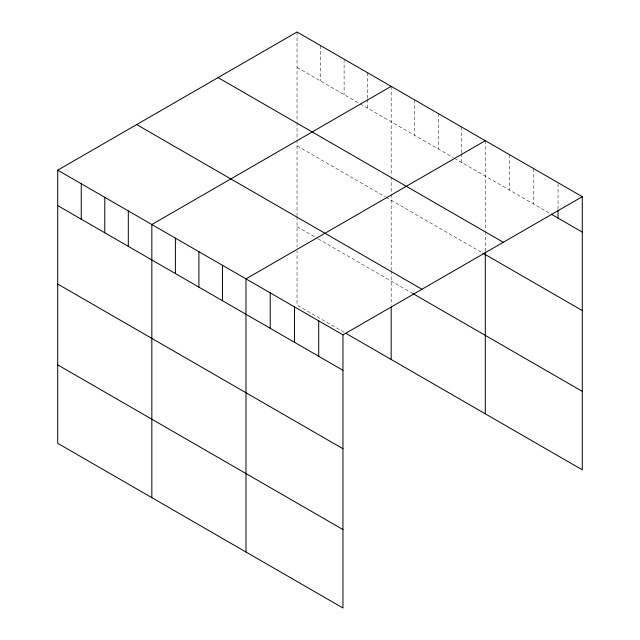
<?xml version="1.0" encoding="UTF-8"?>
<svg xmlns="http://www.w3.org/2000/svg" width="640" height="640" viewBox="0 0 640 640"><rect width="100%" height="100%" fill="white"/><g stroke="black" fill="none" stroke-linecap="round" stroke-linejoin="round"><path stroke-width="0.48" stroke-dasharray="3.2 2.4" d="M297.04 32L297.04 121.656M297.04 67.424L359.24 103.336M360.08 103.816L453.368 157.68M454.208 158.168L550.248 213.616M297.04 145.872L385.288 196.816M386.136 197.304L481.944 252.624M297.04 226.688L317.216 238.336M318.056 238.824L413.024 293.656M344.112 332.312L297.04 305.136L297.04 250.904M558.048 183.672L558.048 209.256M533.8 168.688L533.8 204.112M509.552 154.688L509.552 190.12M485.304 140.696L485.304 230.352M485.304 231.32L485.304 251.656M461.776 127.104L461.776 152.688M461.776 153.672L461.776 162.528M438.24 113.52L438.24 148.944M414.704 99.936L414.704 135.36M391.176 86.344L391.176 176.008M391.176 176.976L391.176 193.44M391.176 194.408L391.176 270.064M391.176 271.056L391.176 305.248M367.64 72.76L367.64 98.344M367.64 99.328L367.64 108.184M344.112 59.176L344.112 94.6M320.576 45.584L320.576 81.008M297.04 122.624L297.04 139.088M297.04 140.056L297.04 215.712M297.04 216.712L297.04 247.024"/><path stroke-width="0.96" d="M57.712 170.176L342.96 334.864L342.96 608L57.712 443.312L57.712 170.176L297.04 32L582.288 196.688L582.288 469.824L345.792 333.28M391.176 86.344L151.84 224.528L151.84 497.656M485.304 140.696L245.976 278.872L245.976 552.008M342.96 334.864L582.288 196.688M551.12 214.112L582.288 232.112M218.064 77.6L503.312 242.288M482.784 253.104L582.288 310.552M136.688 124.576L421.936 289.264M413.024 293.656L582.288 391.376M57.712 205.6L342.96 370.288M57.712 284.048L342.96 448.736M57.712 364.872L342.96 529.552M558.048 210.24L558.048 218.112M485.304 252.624L485.304 413.832M391.176 307.184L391.176 359.48M318.712 320.864L318.712 356.288M294.464 306.872L294.464 342.296M270.216 292.872L270.216 328.296M222.44 265.288L222.44 300.712M198.904 251.696L198.904 287.12M175.376 238.112L175.376 273.536M128.304 210.936L128.304 246.36M104.776 197.352L104.776 232.776M81.24 183.768L81.24 219.192"/></g></svg>
